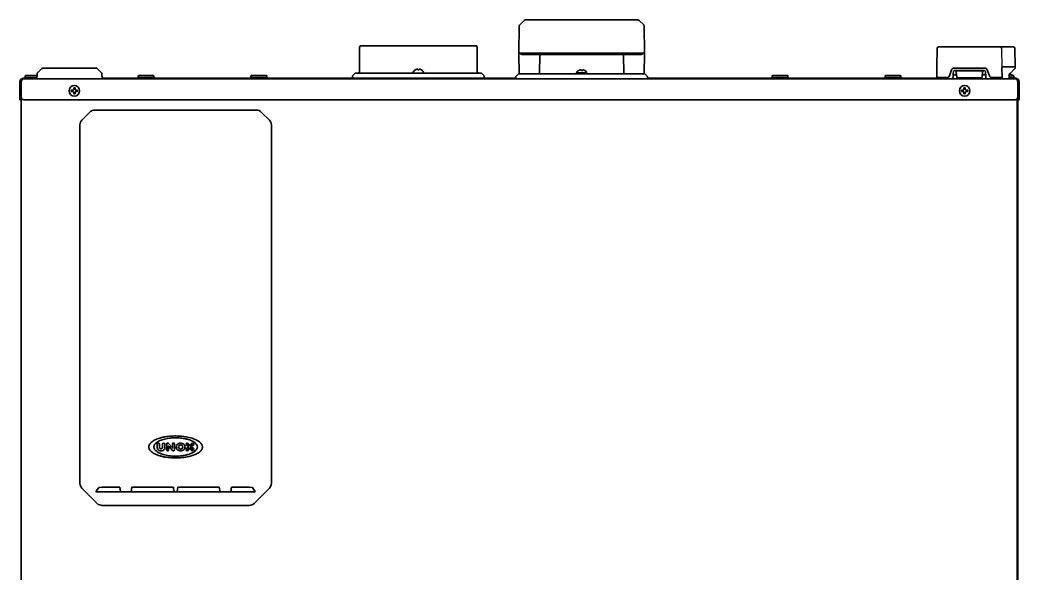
# Model space of a CAD drawing. Header units: inches. Extents: x 90 to 4161, y -506 to 3104.
# Drawn here: x 90 to 841, y 1564 to 1980 of the extents above; entities that cross this region are included whole.
import ezdxf

# ---------------------------------------------------------------- set-up
doc = ezdxf.new("R2010")
doc.units = ezdxf.units.IN
doc.layers.add('1', color=7, linetype='Continuous', true_color=0xffffff)

msp = doc.modelspace()

# ---------------------------------------------------------------- linework, layer by layer
msp.add_line((827.99, 1958.78), (828.25, 1943.74))
at = {"layer": '1', "color": 7, "linetype": 'Continuous', "lineweight": 35}
for p, q in [((469, 1979.77), (465.51, 1976.35)), ((469.7, 1980.06), (554.61, 1980.06)), ((558.8, 1976.35), (555.31, 1979.77)), ((465.21, 1975.65), (464.86, 1955.06)), ((559.46, 1955.06), (559.1, 1975.65)), ((345.1, 1959.56), (345.1, 1941.56)), ((345.1, 1959.56), (345.1, 1941.56)), ((351.2, 1960.56), (346.1, 1960.56)), ((351.2, 1960.56), (346.1, 1960.56)), ((351.2, 1960.56), (361.18, 1960.56)), ((351.2, 1960.56), (361.18, 1960.56)), ((361.18, 1960.56), (364.19, 1960.56)), ((361.18, 1960.56), (364.19, 1960.56)), ((364.19, 1960.56), (414.35, 1960.56)), ((364.19, 1960.56), (414.35, 1960.56)), ((414.35, 1960.56), (417.36, 1960.56)), ((414.35, 1960.56), (417.36, 1960.56)), ((417.36, 1960.56), (427.34, 1960.56)), ((417.36, 1960.56), (427.34, 1960.56)), ((432.44, 1960.56), (427.34, 1960.56)), ((432.44, 1960.56), (427.34, 1960.56)), ((433.44, 1941.56), (433.44, 1959.56)), ((433.44, 1941.56), (433.44, 1959.56)), ((512.16, 1955.06), (464.86, 1955.06)), ((464.86, 1955.06), (465.13, 1939.56)), ((559.46, 1955.06), (512.16, 1955.06)), ((559.18, 1939.56), (559.46, 1955.06)), ((779.62, 1958.78), (779.37, 1944.76)), ((780.62, 1959.76), (780.64, 1959.76)), ((780.64, 1959.76), (780.73, 1959.76)), ((780.76, 1959.76), (786.37, 1959.76)), ((786.37, 1959.76), (786.98, 1959.76)), ((788.93, 1959.76), (790.56, 1959.76)), ((792.37, 1959.76), (815.37, 1959.76)), ((817.19, 1959.76), (818.82, 1959.76)), ((820.76, 1959.76), (821.37, 1959.76)), ((821.37, 1959.76), (826.99, 1959.76)), ((826.99, 1959.76), (835.44, 1959.76)), ((835.44, 1959.76), (837.13, 1959.76)), ((838.13, 1958.78), (838.37, 1944.76)), ((556.64, 1954.06), (467.67, 1954.06)), ((480.65, 1954.06), (480.4, 1939.56)), ((543.91, 1939.56), (543.66, 1954.06)), ((102.37, 1935.76), (102.5, 1939.51)), ((102.79, 1940.18), (106.08, 1943.47)), ((106.79, 1943.76), (108.37, 1943.76)), ((108.37, 1943.76), (145.37, 1943.76)), ((145.37, 1943.76), (146.96, 1943.76)), ((150.95, 1940.18), (147.66, 1943.47)), ((151.24, 1939.51), (151.37, 1935.76)), ((341.48, 1939.77), (340.06, 1938.35)), ((341.48, 1939.77), (340.06, 1938.35)), ((342.18, 1940.06), (436.35, 1940.06)), ((342.18, 1940.06), (436.35, 1940.06)), ((385.27, 1940.66), (385.27, 1940.46)), ((386.97, 1942.51), (386.97, 1942.54)), ((391.57, 1942.54), (391.57, 1942.51)), ((393.27, 1940.46), (393.27, 1940.66)), ((438.48, 1938.35), (437.06, 1939.77)), ((438.48, 1938.35), (437.06, 1939.77)), ((464.36, 1939.27), (462.95, 1937.85)), ((464.36, 1939.27), (462.95, 1937.85)), ((465.07, 1939.56), (559.24, 1939.56)), ((465.07, 1939.56), (559.24, 1939.56)), ((508.16, 1940.16), (508.16, 1939.96)), ((509.86, 1942.01), (509.86, 1942.04)), ((514.46, 1942.04), (514.46, 1942.01)), ((516.16, 1939.96), (516.16, 1940.16)), ((561.36, 1937.85), (559.95, 1939.27)), ((561.36, 1937.85), (559.95, 1939.27)), ((779.37, 1936.76), (779.37, 1943.3)), ((790.49, 1942.56), (788.86, 1938.08)), ((815.37, 1943.88), (792.37, 1943.88)), ((814.94, 1942.01), (792.8, 1942.01)), ((793.84, 1941.76), (793.82, 1942.01)), ((793.84, 1941.76), (794.35, 1941.76)), ((793.9, 1941.26), (793.84, 1941.76)), ((793.98, 1940.49), (793.9, 1941.26)), ((794.31, 1937.31), (793.98, 1940.49)), ((813.4, 1941.76), (794.35, 1941.76)), ((813.4, 1941.76), (813.9, 1941.76)), ((813.77, 1940.49), (813.43, 1937.31)), ((813.85, 1941.26), (813.77, 1940.49)), ((813.9, 1941.76), (813.85, 1941.26)), ((813.9, 1941.76), (813.93, 1942.01)), ((818.88, 1938.08), (817.25, 1942.56)), ((828.25, 1943.74), (828.37, 1936.76)), ((836.32, 1944.76), (829.25, 1944.76)), ((834.66, 1940.05), (838.14, 1943.53)), ((838.37, 1944.76), (836.32, 1944.76)), ((838.37, 1944.76), (838.36, 1944.05)), ((89.57, 1933.85), (89.57, 1933.96)), ((89.57, 1933), (89.57, 1933.85)), ((89.57, 1933), (89.57, 1921.96)), ((90.37, 1933.85), (90.37, 1933.96)), ((90.37, 1933.85), (90.37, 1933)), ((90.37, 1933), (90.37, 1921.96)), ((90.37, 1932.01), (90.47, 1932.01)), ((90.47, 1933), (90.47, 1921.96)), ((90.71, 1933.96), (90.66, 1933.85)), ((91.37, 1936.26), (93.37, 1936.26)), ((91.37, 1935.76), (91.37, 1936.26)), ((91.62, 1935.76), (91.37, 1935.76)), ((91.62, 1935.76), (91.6, 1935.76)), ((91.62, 1935.76), (839.12, 1935.76)), ((93.62, 1938.26), (93.37, 1938.01)), ((102.45, 1938.01), (93.37, 1938.01)), ((93.37, 1938.01), (93.37, 1936.51)), ((93.37, 1936.51), (102.4, 1936.51)), ((93.37, 1936.51), (93.62, 1936.26)), ((102.39, 1936.26), (93.37, 1936.26)), ((102.46, 1938.26), (93.62, 1938.26)), ((151.35, 1936.26), (151.72, 1936.26)), ((151.72, 1936.26), (152.08, 1936.26)), ((287.96, 1936.26), (152.08, 1936.26)), ((178.62, 1938.26), (178.37, 1938.01)), ((190.37, 1938.01), (178.37, 1938.01)), ((178.37, 1938.01), (178.37, 1936.51)), ((178.37, 1936.51), (190.37, 1936.51)), ((178.37, 1936.51), (178.62, 1936.26)), ((190.12, 1938.26), (178.62, 1938.26)), ((190.37, 1938.01), (190.12, 1938.26)), ((190.12, 1936.26), (190.37, 1936.51)), ((190.37, 1936.51), (190.37, 1938.01)), ((263.62, 1938.26), (263.37, 1938.01)), ((275.37, 1938.01), (263.37, 1938.01)), ((263.37, 1938.01), (263.37, 1936.51)), ((263.37, 1936.51), (275.37, 1936.51)), ((263.37, 1936.51), (263.62, 1936.26)), ((275.12, 1938.26), (263.62, 1938.26)), ((275.37, 1938.01), (275.12, 1938.26)), ((275.12, 1936.26), (275.37, 1936.51)), ((275.37, 1936.51), (275.37, 1938.01)), ((287.96, 1936.26), (288.66, 1936.26)), ((288.66, 1936.26), (290.08, 1936.26)), ((290.08, 1936.26), (290.79, 1936.26)), ((339.77, 1936.26), (290.79, 1936.26)), ((339.77, 1937.65), (339.77, 1936.26)), ((339.77, 1937.65), (339.77, 1936.26)), ((339.77, 1936.26), (438.77, 1936.26)), ((339.77, 1936.26), (462.66, 1936.26)), ((438.77, 1936.26), (438.77, 1937.65)), ((438.77, 1936.26), (438.77, 1937.65)), ((462.66, 1937.15), (462.66, 1935.76)), ((462.66, 1937.15), (462.66, 1935.76)), ((639.96, 1936.26), (561.65, 1936.26)), ((561.66, 1935.76), (561.66, 1937.15)), ((561.66, 1935.76), (561.66, 1937.15)), ((639.96, 1936.26), (640.66, 1936.26)), ((640.66, 1936.26), (642.08, 1936.26)), ((642.08, 1936.26), (642.79, 1936.26)), ((778.66, 1936.26), (642.79, 1936.26)), ((655.62, 1938.26), (655.37, 1938.01)), ((655.37, 1938.01), (655.37, 1936.51)), ((667.37, 1938.01), (655.37, 1938.01)), ((655.37, 1936.51), (667.37, 1936.51)), ((655.37, 1936.51), (655.62, 1936.26)), ((667.12, 1938.26), (655.62, 1938.26)), ((667.37, 1938.01), (667.12, 1938.26)), ((667.12, 1936.26), (667.37, 1936.51)), ((667.37, 1936.51), (667.37, 1938.01)), ((740.62, 1938.26), (740.37, 1938.01)), ((740.37, 1938.01), (740.37, 1936.51)), ((752.37, 1938.01), (740.37, 1938.01)), ((740.37, 1936.51), (752.37, 1936.51)), ((740.37, 1936.51), (740.62, 1936.26)), ((752.12, 1938.26), (740.62, 1938.26)), ((752.37, 1938.01), (752.12, 1938.26)), ((752.12, 1936.26), (752.37, 1936.51)), ((752.37, 1936.51), (752.37, 1938.01)), ((778.66, 1936.26), (779.02, 1936.26)), ((779.02, 1936.26), (779.42, 1936.26)), ((779.38, 1936.5), (779.37, 1936.76)), ((786.37, 1936.76), (779.37, 1936.76)), ((786.98, 1936.76), (786.37, 1936.76)), ((791.64, 1938.76), (792.65, 1938.76)), ((794.16, 1938.76), (792.65, 1938.76)), ((795.3, 1936.42), (812.44, 1936.42)), ((815.1, 1938.76), (813.58, 1938.76)), ((815.1, 1938.76), (816.1, 1938.76)), ((821.37, 1936.76), (820.76, 1936.76)), ((828.37, 1936.76), (821.37, 1936.76)), ((828.37, 1936.76), (828.37, 1936.55)), ((833.86, 1939.02), (833.8, 1935.76)), ((833.81, 1936.51), (837.37, 1936.51)), ((837.37, 1936.26), (833.81, 1936.26)), ((837.12, 1938.26), (833.84, 1938.26)), ((837.37, 1938.01), (833.84, 1938.01)), ((833.85, 1938.73), (835.82, 1938.73)), ((837.37, 1938.01), (837.12, 1938.26)), ((837.12, 1936.26), (837.37, 1936.51)), ((837.37, 1936.51), (837.37, 1938.01)), ((839.37, 1936.26), (837.37, 1936.26)), ((839.14, 1935.76), (839.12, 1935.76)), ((839.12, 1935.76), (839.37, 1935.76)), ((839.37, 1936.26), (839.37, 1935.76)), ((840.08, 1933.85), (840.03, 1933.96)), ((840.27, 1933), (840.27, 1921.96)), ((840.27, 1932.01), (840.37, 1932.01)), ((840.37, 1933.96), (840.37, 1933.85)), ((840.37, 1933), (840.37, 1933.85)), ((840.37, 1933), (840.37, 1921.96)), ((841.17, 1933.96), (841.17, 1933.85)), ((841.17, 1933.85), (841.17, 1933)), ((841.17, 1933), (841.17, 1921.96)), ((129.97, 1929.06), (130.47, 1929.06)), ((130.47, 1924.46), (129.97, 1924.46)), ((130.47, 1929.06), (130.97, 1929.06)), ((130.97, 1924.46), (130.47, 1924.46)), ((799.77, 1929.06), (800.27, 1929.06)), ((800.27, 1924.46), (799.77, 1924.46)), ((800.27, 1929.06), (800.77, 1929.06)), ((800.77, 1924.46), (800.27, 1924.46)), ((89.57, 1919.96), (89.57, 1921.96)), ((90.37, 1919.96), (89.57, 1919.96)), ((90.37, 1921.96), (90.37, 1919.96)), ((90.37, 1205.26), (90.37, 1919.95)), ((838.27, 1919.96), (92.47, 1919.96)), ((839.87, 1920.76), (839.87, 1297.8)), ((840.37, 1919.96), (840.37, 1921.96)), ((841.17, 1919.96), (840.37, 1919.96)), ((840.37, 1919.95), (840.37, 1205.26)), ((841.17, 1919.96), (841.17, 1921.96)), ((136.13, 1904.72), (142.21, 1910.8)), ((145.75, 1912.26), (267.6, 1912.26)), ((271.13, 1910.8), (277.21, 1904.72)), ((134.67, 1901.19), (134.67, 1631.34)), ((278.67, 1901.19), (278.67, 1631.34)), ((199.93, 1661.11), (199.93, 1656.42)), ((200.86, 1661.69), (200.52, 1661.69)), ((204.24, 1658.11), (201.3, 1661.49)), ((204.33, 1661.11), (204.33, 1658.14)), ((205.21, 1661.69), (204.91, 1661.69)), ((205.79, 1656.42), (205.79, 1661.11)), ((215.79, 1661.04), (217.41, 1659.42)), ((217.38, 1660.18), (216.15, 1661.41)), ((217.41, 1659.42), (219.04, 1661.04)), ((218.67, 1661.41), (217.45, 1660.18)), ((192.85, 1660.84), (192.85, 1658.17)), ((194.56, 1658.39), (194.56, 1660.84)), ((196.91, 1660.84), (196.91, 1658.39)), ((198.62, 1658.17), (198.62, 1660.84)), ((200.52, 1655.83), (200.81, 1655.83)), ((201.4, 1656.42), (201.4, 1659.39)), ((201.48, 1659.42), (204.43, 1656.03)), ((204.87, 1655.83), (205.21, 1655.83)), ((214.77, 1660.02), (216, 1658.8)), ((216, 1658.73), (214.77, 1657.5)), ((216.75, 1658.76), (215.13, 1660.39)), ((215.13, 1657.14), (216.75, 1658.76)), ((217.41, 1658.1), (215.79, 1656.48)), ((216.15, 1656.12), (217.38, 1657.35)), ((219.04, 1656.48), (217.41, 1658.1)), ((217.45, 1657.35), (218.67, 1656.12)), ((219.7, 1660.39), (218.07, 1658.76)), ((218.07, 1658.76), (219.7, 1657.14)), ((218.83, 1658.8), (220.06, 1660.02)), ((220.06, 1657.5), (218.83, 1658.73)), ((147.72, 1616.22), (136.13, 1627.8)), ((146.76, 1625.05), (148.94, 1628.32)), ((146.76, 1625.05), (165.17, 1625.05)), ((149.24, 1628.36), (151.37, 1628.46)), ((152.07, 1628.48), (163.61, 1628.48)), ((164.61, 1628.43), (165.17, 1625.05)), ((165.17, 1625.05), (173.27, 1625.05)), ((173.27, 1625.05), (173.83, 1628.43)), ((173.27, 1625.05), (205.4, 1625.05)), ((174.83, 1628.48), (204.12, 1628.48)), ((205.12, 1628.43), (205.4, 1625.05)), ((205.4, 1625.05), (207.95, 1625.05)), ((208.23, 1628.43), (207.95, 1625.05)), ((207.95, 1625.05), (240.07, 1625.05)), ((209.23, 1628.48), (238.51, 1628.48)), ((239.51, 1628.43), (240.07, 1625.05)), ((240.07, 1625.05), (248.17, 1625.05)), ((248.17, 1625.05), (248.73, 1628.43)), ((248.17, 1625.05), (266.59, 1625.05)), ((249.73, 1628.48), (261.28, 1628.48)), ((261.97, 1628.46), (264.1, 1628.36)), ((264.41, 1628.32), (266.59, 1625.05)), ((277.21, 1627.8), (265.63, 1616.22)), ((151.25, 1614.76), (262.09, 1614.76))]:
    msp.add_line(p, q, dxfattribs=at)
for centre, radius in [((130.47, 1926.76), 4), ((800.27, 1926.76), 4), ((210.43, 1658.76), 1.59)]:
    msp.add_circle(centre, radius, dxfattribs=at)
for centre, radius, start, end in [((469.7, 1979.06), 1, 90, 134.5), ((554.61, 1979.06), 1, 45.5, 90), ((466.21, 1975.64), 1, 134.5, 179), ((558.1, 1975.64), 1, 1, 45.5), ((346.1, 1959.56), 1, 90, 180), ((346.1, 1959.56), 1, 90, 180), ((432.44, 1959.56), 1, 0, 90), ((432.44, 1959.56), 1, 0, 90), ((780.62, 1958.76), 1, 90, 179), ((826.99, 1958.76), 1, 1, 90), ((837.13, 1958.76), 1, 1, 90), ((103.5, 1939.48), 1, 135, 178), ((106.79, 1942.76), 1, 90, 135), ((146.96, 1942.76), 1, 45, 90), ((150.24, 1939.48), 1, 2, 45), ((342.18, 1939.06), 1, 90, 135), ((342.18, 1939.06), 1, 90, 135), ((343.6, 1941.56), 1.5, 270, 0), ((343.6, 1941.56), 1.5, 270, 0), ((385.67, 1940.66), 0.4, 149.69882, 180), ((385.67, 1940.46), 0.4, 180, 270), ((389.47, 1938.44), 4.8, 121.58373, 149.69882), ((389.27, 1938.76), 3.78, 90.00345, 97.60407), ((389.27, 1938.76), 3.78, 82.39595, 89.99653), ((389.07, 1938.44), 4.8, 30.30118, 58.41865), ((392.87, 1940.46), 0.4, 270, 0), ((392.87, 1940.66), 0.4, 0, 30.30118), ((434.94, 1941.56), 1.5, 180, 270), ((434.94, 1941.56), 1.5, 180, 270), ((436.35, 1939.06), 1, 45, 90), ((436.35, 1939.06), 1, 45, 90), ((465.07, 1938.56), 1, 90, 135), ((465.07, 1938.56), 1, 90, 135), ((559.24, 1938.56), 1, 45, 90), ((559.24, 1938.56), 1, 45, 90), ((829.25, 1943.76), 1, 90, 181), ((834.86, 1938.98), 1, 116.76457, 179), ((833.96, 1940.76), 1, 296.76457, 315), ((837.61, 1944.06), 0.75, 315, 359), ((92.47, 1933), 2, 155, 180), ((340.77, 1937.65), 1, 135, 180), ((340.77, 1937.65), 1, 135, 180), ((437.77, 1937.65), 1, 0, 45), ((437.77, 1937.65), 1, 0, 45), ((463.66, 1937.15), 1, 135, 180), ((463.66, 1937.15), 1, 135, 180), ((560.66, 1937.15), 1, 0, 45), ((560.66, 1937.15), 1, 0, 45), ((780.13, 1936.51), 0.75, 181, 270), ((795.3, 1937.42), 1, 186, 270), ((812.44, 1937.42), 1, 270, 354.00002), ((827.57, 1936.56), 0.8, 270, 359), ((835.82, 1937.73), 1, 31.9695, 90), ((838.27, 1933), 2, 0, 25), ((92.47, 1921.96), 2, 180, 270), ((838.27, 1921.96), 2, 270, 0), ((193.71, 1660.84), 0.854, 0, 180), ((197.76, 1660.84), 0.854, 0, 180), ((200.52, 1661.11), 0.586, 90, 180), ((200.86, 1661.11), 0.586, 40.99999, 90), ((204.91, 1661.11), 0.586, 90, 180), ((205.21, 1661.11), 0.586, 0, 90), ((215.46, 1660.72), 0.976, 45, 225), ((215.46, 1660.72), 0.466, 45, 225), ((219.37, 1660.72), 0.976, 315, 134.99999), ((219.37, 1660.72), 0.466, 315, 134.99997), ((195.05, 1658.17), 2.2, 180, 246.42182), ((195.73, 1659.74), 3.91, 246.42182, 293.57818), ((195.54, 1658.39), 0.976, 180, 262.33774), ((195.73, 1659.84), 2.44, 262.33774, 277.66226), ((195.93, 1658.39), 0.976, 277.66226, 0), ((196.42, 1658.17), 2.2, 293.57818, 0), ((200.52, 1656.42), 0.586, 180, 270), ((200.81, 1656.42), 0.586, 270, 0), ((201.45, 1659.39), 0.0488, 41.00004, 180), ((204.28, 1658.14), 0.0488, 221.00004, 0), ((204.87, 1656.42), 0.586, 220.99999, 270), ((205.21, 1656.42), 0.586, 270, 0), ((215.46, 1656.81), 0.976, 135.00001, 315), ((215.46, 1656.81), 0.466, 135.00003, 315), ((215.96, 1658.76), 0.0488, 315, 45), ((217.41, 1660.21), 0.0488, 225, 315), ((217.41, 1657.31), 0.0488, 45, 135), ((219.37, 1656.81), 0.976, 225, 45), ((218.86, 1658.76), 0.0488, 135, 225), ((219.37, 1656.81), 0.466, 225.00003, 44.99997)]:
    msp.add_arc(centre, radius, start, end, dxfattribs=at)
msp.add_ellipse((512.16, 1940.36), major_axis=(3.95, 0), ratio=0.008727, dxfattribs=at)
for centre, major_axis, ratio, start_param, end_param in [((512.16, 1939.56), (2.2, 0), 0.008727, 1.570796, 2.807111), ((512.16, 1939.56), (2.2, 0), 0.008727, 0.418715, 1.570796), ((792.8, 1941.01), (-1, 0), 1, 4.712389, 4.92927), ((814.94, 1941.01), (-0.994, 0.111), 1, 4.606666, 4.823547), ((145.75, 1907.26), (-3.54, 3.54), 0.998783, 5.498396, 6.283185), ((267.59, 1907.26), (-3.54, -3.54), 0.998783, 3.141593, 3.926382), ((139.67, 1901.18), (3.54, -3.54), 0.998783, 3.141593, 3.926382), ((273.67, 1901.18), (3.54, 3.54), 0.998783, 5.498396, 6.283185), ((139.67, 1631.34), (-3.54, -3.54), 0.998783, 5.498396, 6.283185), ((273.67, 1631.34), (-3.54, 3.54), 0.998783, 3.141593, 3.926382), ((149.93, 1628.32), (-1, 0), 0.052336, 5.481019, 6.248327), ((152.07, 1628.43), (-1, 0), 0.052336, 4.712389, 5.481019), ((163.61, 1628.43), (-1, 0), 0.052336, 3.150307, 4.712389), ((174.83, 1628.43), (-1, 0), 0.052336, 4.712389, 6.274471), ((204.12, 1628.43), (-1, 0), 0.052336, 3.14595, 4.712389), ((209.23, 1628.43), (-1, 0), 0.052336, 4.712389, 6.278828), ((238.51, 1628.43), (-1, 0), 0.052336, 3.150307, 4.712389), ((249.73, 1628.43), (-1, 0), 0.052336, 4.712389, 6.274471), ((261.28, 1628.43), (-1, 0), 0.052336, 3.943759, 4.712389), ((263.41, 1628.32), (-1, 0), 0.052336, 3.176451, 3.943759), ((151.26, 1619.76), (3.54, 3.54), 0.998783, 3.141593, 3.926382), ((262.09, 1619.76), (3.54, -3.54), 0.998783, 5.498396, 6.283185)]:
    msp.add_ellipse(centre, major_axis=major_axis, ratio=ratio, start_param=start_param, end_param=end_param, dxfattribs=at)
for points, knots in [([(465.94, 1955.04), (465.94, 1955.04), (465.95, 1955.03), (465.96, 1955.01), (465.97, 1955), (465.98, 1954.98), (465.99, 1954.97), (466, 1954.95), (466.01, 1954.94), (466.01, 1954.92), (466.02, 1954.91), (466.03, 1954.89), (466.04, 1954.88), (466.06, 1954.86), (466.07, 1954.85), (466.08, 1954.84), (466.09, 1954.82), (466.1, 1954.81), (466.11, 1954.79), (466.12, 1954.78), (466.13, 1954.77), (466.14, 1954.75), (466.15, 1954.74), (466.17, 1954.73), (466.18, 1954.72), (466.19, 1954.7), (466.2, 1954.69), (466.21, 1954.68), (466.23, 1954.67), (466.24, 1954.65), (466.25, 1954.64), (466.26, 1954.63), (466.27, 1954.62), (466.29, 1954.61), (466.3, 1954.6), (466.31, 1954.59), (466.32, 1954.58), (466.34, 1954.56), (466.35, 1954.55), (466.36, 1954.54), (466.37, 1954.53), (466.39, 1954.52), (466.4, 1954.51), (466.41, 1954.5), (466.42, 1954.49), (466.44, 1954.48), (466.45, 1954.48), (466.46, 1954.47), (466.47, 1954.46), (466.48, 1954.45), (466.5, 1954.44), (466.51, 1954.43), (466.52, 1954.42), (466.53, 1954.41), (466.55, 1954.41), (466.56, 1954.4), (466.57, 1954.39), (466.58, 1954.38), (466.6, 1954.38), (466.61, 1954.37), (466.62, 1954.36), (466.63, 1954.35), (466.64, 1954.35), (466.66, 1954.34), (466.67, 1954.33), (466.68, 1954.33), (466.69, 1954.32), (466.71, 1954.31), (466.74, 1954.3), (466.77, 1954.28), (466.81, 1954.26), (466.85, 1954.24), (466.89, 1954.23), (466.92, 1954.21), (466.96, 1954.2), (467, 1954.18), (467.04, 1954.17), (467.07, 1954.16), (467.11, 1954.15), (467.15, 1954.13), (467.19, 1954.12), (467.23, 1954.11), (467.26, 1954.11), (467.3, 1954.1), (467.34, 1954.09), (467.38, 1954.08), (467.42, 1954.08), (467.45, 1954.07), (467.49, 1954.07), (467.53, 1954.07), (467.56, 1954.06), (467.6, 1954.06), (467.64, 1954.06), (467.66, 1954.06), (467.67, 1954.06)], [0, 0, 0, 0, 0.011672, 0.023259, 0.03476, 0.046176, 0.057505, 0.068749, 0.079908, 0.09098, 0.101967, 0.112867, 0.123682, 0.134411, 0.145054, 0.155611, 0.166082, 0.176467, 0.186766, 0.196979, 0.207106, 0.217146, 0.227101, 0.23697, 0.246752, 0.256449, 0.266059, 0.275583, 0.285021, 0.294373, 0.303639, 0.312819, 0.321912, 0.33092, 0.339841, 0.348677, 0.357426, 0.36609, 0.374667, 0.383158, 0.391564, 0.399883, 0.408116, 0.416263, 0.424325, 0.4323, 0.44019, 0.447994, 0.455712, 0.463344, 0.47089, 0.478351, 0.485726, 0.493015, 0.500218, 0.507336, 0.514368, 0.521315, 0.528176, 0.534951, 0.541641, 0.548246, 0.554765, 0.561199, 0.567547, 0.573811, 0.579988, 0.586081, 0.604999, 0.623671, 0.642098, 0.660281, 0.67822, 0.695916, 0.713369, 0.73058, 0.74755, 0.76428, 0.780769, 0.79702, 0.813033, 0.828809, 0.844349, 0.859653, 0.874723, 0.88956, 0.904165, 0.918538, 0.932682, 0.946598, 0.960286, 0.973748, 0.986986, 1, 1, 1, 1]), ([(556.64, 1954.06), (556.64, 1954.06), (556.66, 1954.06), (556.67, 1954.06), (556.69, 1954.06), (556.71, 1954.06), (556.73, 1954.06), (556.75, 1954.06), (556.76, 1954.07), (556.78, 1954.07), (556.8, 1954.07), (556.82, 1954.07), (556.84, 1954.07), (556.86, 1954.07), (556.88, 1954.08), (556.89, 1954.08), (556.91, 1954.08), (556.93, 1954.08), (556.95, 1954.09), (556.97, 1954.09), (556.99, 1954.09), (557.01, 1954.1), (557.02, 1954.1), (557.04, 1954.11), (557.06, 1954.11), (557.08, 1954.11), (557.1, 1954.12), (557.12, 1954.12), (557.14, 1954.13), (557.16, 1954.13), (557.18, 1954.14), (557.19, 1954.14), (557.21, 1954.15), (557.23, 1954.16), (557.25, 1954.16), (557.27, 1954.17), (557.29, 1954.17), (557.31, 1954.18), (557.32, 1954.19), (557.34, 1954.19), (557.36, 1954.2), (557.38, 1954.21), (557.4, 1954.22), (557.42, 1954.22), (557.44, 1954.23), (557.45, 1954.24), (557.47, 1954.25), (557.49, 1954.26), (557.51, 1954.26), (557.53, 1954.27), (557.54, 1954.28), (557.56, 1954.29), (557.58, 1954.3), (557.6, 1954.31), (557.62, 1954.32), (557.63, 1954.33), (557.65, 1954.34), (557.67, 1954.35), (557.69, 1954.36), (557.7, 1954.37), (557.72, 1954.38), (557.74, 1954.39), (557.76, 1954.4), (557.78, 1954.42), (557.8, 1954.43), (557.82, 1954.44), (557.84, 1954.46), (557.86, 1954.47), (557.88, 1954.49), (557.9, 1954.5), (557.92, 1954.52), (557.94, 1954.53), (557.96, 1954.55), (557.98, 1954.57), (558, 1954.58), (558.02, 1954.6), (558.04, 1954.62), (558.06, 1954.64), (558.08, 1954.66), (558.1, 1954.68), (558.12, 1954.7), (558.14, 1954.72), (558.16, 1954.75), (558.18, 1954.77), (558.2, 1954.79), (558.22, 1954.81), (558.24, 1954.84), (558.25, 1954.86), (558.27, 1954.89), (558.29, 1954.91), (558.31, 1954.94), (558.32, 1954.96), (558.34, 1954.99), (558.35, 1955.02), (558.36, 1955.03), (558.37, 1955.04)], [0, 0, 0, 0, 0.00651, 0.01307, 0.019681, 0.026343, 0.033056, 0.03982, 0.046635, 0.053501, 0.060419, 0.067389, 0.07441, 0.081484, 0.088609, 0.095787, 0.103017, 0.1103, 0.117636, 0.125024, 0.132465, 0.139959, 0.147506, 0.155106, 0.16276, 0.170467, 0.178228, 0.186042, 0.193911, 0.201833, 0.209809, 0.217839, 0.225924, 0.234062, 0.242255, 0.250503, 0.258805, 0.267162, 0.275573, 0.28404, 0.292561, 0.301137, 0.309768, 0.318455, 0.327196, 0.335993, 0.344846, 0.353753, 0.362716, 0.371735, 0.38081, 0.38994, 0.399125, 0.408367, 0.417664, 0.42659, 0.435804, 0.445304, 0.455092, 0.465168, 0.475531, 0.486183, 0.497122, 0.50835, 0.519867, 0.531672, 0.543766, 0.556149, 0.568821, 0.581782, 0.595033, 0.608573, 0.622403, 0.636523, 0.650932, 0.665631, 0.68062, 0.695899, 0.711469, 0.727328, 0.743477, 0.759916, 0.776646, 0.793665, 0.810975, 0.828574, 0.846463, 0.864642, 0.883111, 0.90187, 0.920918, 0.940255, 0.959881, 0.979796, 1, 1, 1, 1]), ([(786.98, 1959.76), (787.14, 1959.76), (787.31, 1959.76), (787.63, 1959.76), (787.79, 1959.76), (788.12, 1959.76), (788.28, 1959.76), (788.52, 1959.76), (788.6, 1959.76), (788.72, 1959.76), (788.76, 1959.76), (788.85, 1959.76), (788.89, 1959.76), (788.93, 1959.76)], [0, 0, 0, 0, 0.25, 0.25, 0.5, 0.5, 0.75, 0.75, 0.875, 0.875, 0.9375, 0.9375, 1, 1, 1, 1]), ([(790.56, 1959.76), (790.59, 1959.76), (790.63, 1959.76), (790.71, 1959.76), (790.82, 1959.76), (790.93, 1959.76), (791.16, 1959.76), (791.31, 1959.76), (791.77, 1959.76), (792.07, 1959.76), (792.37, 1959.76)], [0, 0, 0, 0, 0.0625, 0.0625, 0.125, 0.25, 0.25, 0.5, 0.5, 1, 1, 1, 1]), ([(815.37, 1959.76), (815.67, 1959.76), (815.98, 1959.76), (816.43, 1959.76), (816.58, 1959.76), (816.81, 1959.76), (816.88, 1959.76), (817, 1959.76), (817.04, 1959.76), (817.11, 1959.76), (817.15, 1959.76), (817.19, 1959.76)], [0, 0, 0, 0, 0.5, 0.5, 0.75, 0.75, 0.875, 0.875, 0.9375, 0.9375, 1, 1, 1, 1]), ([(818.82, 1959.76), (818.86, 1959.76), (818.9, 1959.76), (818.98, 1959.76), (819.02, 1959.76), (819.14, 1959.76), (819.22, 1959.76), (819.46, 1959.76), (819.63, 1959.76), (819.95, 1959.76), (820.11, 1959.76), (820.44, 1959.76), (820.6, 1959.76), (820.76, 1959.76)], [0, 0, 0, 0, 0.0625, 0.0625, 0.125, 0.125, 0.25, 0.25, 0.5, 0.5, 0.75, 0.75, 1, 1, 1, 1]), ([(388.77, 1942.51), (388.77, 1942.63), (388.77, 1942.74), (388.77, 1942.88), (388.77, 1942.92), (388.77, 1942.99), (388.77, 1943.03), (388.77, 1943.06)], [0, 0, 0, 0, 0.5, 0.5, 0.75, 0.75, 1, 1, 1, 1]), ([(391.57, 1942.51), (391.37, 1942.63), (391.16, 1942.74), (390.83, 1942.88), (390.72, 1942.92), (390.5, 1942.99), (390.38, 1943.03), (390.27, 1943.06)], [0, 0, 0, 0, 0.5, 0.5, 0.75, 0.75, 1, 1, 1, 1]), ([(508.16, 1939.95), (508.16, 1939.92), (508.16, 1939.86), (508.2, 1939.76), (508.27, 1939.67), (508.34, 1939.62), (508.4, 1939.59), (508.43, 1939.58), (508.44, 1939.58)], [0, 0, 0, 0, 0.135651, 0.390433, 0.598157, 0.774684, 0.921362, 1, 1, 1, 1]), ([(509.87, 1942.02), (509.72, 1941.94), (509.31, 1941.69), (508.74, 1941.14), (508.37, 1940.64), (508.21, 1940.36)], [0, 0, 0, 0, 0.20891, 0.604427, 1, 1, 1, 1]), ([(511.66, 1942.03), (511.66, 1942.15), (511.66, 1942.26), (511.66, 1942.39), (511.66, 1942.43), (511.66, 1942.5), (511.66, 1942.54), (511.66, 1942.57)], [0, 0, 0, 0, 0.5, 0.5, 0.75, 0.75, 1, 1, 1, 1]), ([(514.46, 1942.01), (514.25, 1942.14), (514.04, 1942.24), (513.72, 1942.38), (513.61, 1942.42), (513.38, 1942.5), (513.27, 1942.53), (513.16, 1942.56)], [0, 0, 0, 0, 0.5, 0.5, 0.75, 0.75, 1, 1, 1, 1]), ([(516.1, 1940.36), (515.94, 1940.64), (515.57, 1941.14), (515, 1941.69), (514.59, 1941.94), (514.44, 1942.02)], [0, 0, 0, 0, 0.394932, 0.789806, 1, 1, 1, 1]), ([(792.37, 1943.88), (791.96, 1943.88), (791.56, 1943.75), (790.89, 1943.28), (790.63, 1942.95), (790.49, 1942.56)], [0, 0, 0, 0, 0.5, 0.5, 1, 1, 1, 1]), ([(791.81, 1941.08), (791.76, 1940.35), (791.7, 1939.62), (791.6, 1938.15), (791.55, 1937.42), (791.5, 1936.69)], [0, 0, 0, 0, 0.5, 0.5, 1, 1, 1, 1]), ([(792.59, 1941.99), (792.54, 1941.98), (792.48, 1941.96), (792.41, 1941.93), (792.39, 1941.92), (792.34, 1941.9), (792.31, 1941.88), (792.24, 1941.84), (792.2, 1941.81), (792.14, 1941.76), (792.12, 1941.74), (792.08, 1941.7), (792.06, 1941.68), (792.01, 1941.62), (791.98, 1941.58), (791.94, 1941.51), (791.92, 1941.49), (791.91, 1941.45), (791.9, 1941.44), (791.89, 1941.42), (791.88, 1941.4), (791.86, 1941.34), (791.84, 1941.29), (791.82, 1941.19), (791.81, 1941.13), (791.81, 1941.08)], [0, 0, 0, 0, 0.125, 0.125, 0.1875, 0.1875, 0.25, 0.25, 0.375, 0.375, 0.4375, 0.4375, 0.5, 0.5, 0.625, 0.625, 0.6875, 0.6875, 0.71875, 0.71875, 0.75, 0.75, 0.875, 0.875, 1, 1, 1, 1]), ([(815.94, 1941.08), (815.93, 1941.13), (815.92, 1941.19), (815.91, 1941.27), (815.9, 1941.29), (815.88, 1941.34), (815.87, 1941.37), (815.84, 1941.44), (815.82, 1941.49), (815.78, 1941.56), (815.76, 1941.58), (815.73, 1941.62), (815.71, 1941.64), (815.66, 1941.71), (815.62, 1941.74), (815.56, 1941.79), (815.54, 1941.81), (815.51, 1941.83), (815.5, 1941.84), (815.47, 1941.86), (815.46, 1941.86), (815.4, 1941.9), (815.31, 1941.94), (815.21, 1941.98), (815.15, 1941.99)], [0, 0, 0, 0, 0.125, 0.125, 0.1875, 0.1875, 0.25, 0.25, 0.375, 0.375, 0.4375, 0.4375, 0.5, 0.5, 0.625, 0.625, 0.6875, 0.6875, 0.71875, 0.71875, 0.75, 0.75, 0.875, 1, 1, 1, 1]), ([(817.25, 1942.56), (817.11, 1942.95), (816.85, 1943.28), (816.18, 1943.75), (815.78, 1943.88), (815.37, 1943.88)], [0, 0, 0, 0, 0.5, 0.5, 1, 1, 1, 1]), ([(816.24, 1936.69), (816.19, 1937.42), (816.14, 1938.15), (816.04, 1939.62), (815.99, 1940.35), (815.94, 1941.08)], [0, 0, 0, 0, 0.5, 0.5, 1, 1, 1, 1]), ([(91.22, 1935.76), (91, 1935.74), (90.78, 1935.68), (90.38, 1935.48), (90.2, 1935.34), (89.9, 1935.02), (89.78, 1934.82), (89.61, 1934.41), (89.57, 1934.18), (89.57, 1933.96)], [0, 0, 0, 0, 0.25, 0.25, 0.5, 0.5, 0.75, 0.75, 1, 1, 1, 1]), ([(91.04, 1934.9), (91, 1934.89), (90.97, 1934.88), (90.88, 1934.83), (90.82, 1934.8), (90.72, 1934.73), (90.68, 1934.68), (90.59, 1934.59), (90.56, 1934.54), (90.49, 1934.44), (90.46, 1934.38), (90.42, 1934.27), (90.4, 1934.21), (90.38, 1934.09), (90.37, 1934.02), (90.37, 1933.96)], [0, 0, 0, 0, 0.092302, 0.092302, 0.243585, 0.243585, 0.394868, 0.394868, 0.546151, 0.546151, 0.697434, 0.697434, 0.848717, 0.848717, 1, 1, 1, 1]), ([(91.6, 1935.76), (91.56, 1935.75), (91.52, 1935.73), (91.45, 1935.67), (91.41, 1935.63), (91.34, 1935.53), (91.3, 1935.47), (91.23, 1935.34), (91.19, 1935.26), (91.12, 1935.1), (91.08, 1935.01), (91.01, 1934.82), (90.97, 1934.72), (90.9, 1934.51), (90.86, 1934.4), (90.79, 1934.18), (90.75, 1934.07), (90.71, 1933.96)], [0, 0, 0, 0, 0.125, 0.125, 0.25, 0.25, 0.375, 0.375, 0.5, 0.5, 0.625, 0.625, 0.75, 0.75, 0.875, 0.875, 1, 1, 1, 1]), ([(791.5, 1936.69), (791.5, 1936.68), (791.5, 1936.68), (791.5, 1936.66), (791.49, 1936.64), (791.49, 1936.61), (791.48, 1936.57), (791.48, 1936.54), (791.46, 1936.48), (791.45, 1936.45), (791.43, 1936.39), (791.42, 1936.36), (791.38, 1936.28), (791.35, 1936.22), (791.3, 1936.16), (791.29, 1936.15), (791.27, 1936.13), (791.26, 1936.11), (791.23, 1936.08), (791.21, 1936.06), (791.14, 1935.99), (791.09, 1935.95), (791.01, 1935.9), (790.99, 1935.89), (790.93, 1935.86), (790.87, 1935.83), (790.81, 1935.81), (790.77, 1935.8), (790.75, 1935.79), (790.72, 1935.79), (790.71, 1935.78), (790.63, 1935.77), (790.57, 1935.76), (790.5, 1935.76)], [0, 0, 0, 0, 0.015625, 0.015625, 0.03125, 0.0625, 0.0625, 0.125, 0.125, 0.1875, 0.1875, 0.25, 0.25, 0.375, 0.375, 0.40625, 0.40625, 0.4375, 0.4375, 0.5, 0.5, 0.625, 0.625, 0.6875, 0.6875, 0.75, 0.8125, 0.8125, 0.84375, 0.84375, 0.875, 0.875, 1, 1, 1, 1]), ([(817.24, 1935.76), (817.18, 1935.76), (817.11, 1935.77), (817.04, 1935.78), (817.02, 1935.79), (816.99, 1935.79), (816.98, 1935.8), (816.93, 1935.81), (816.87, 1935.83), (816.81, 1935.86), (816.76, 1935.89), (816.73, 1935.9), (816.65, 1935.95), (816.6, 1935.99), (816.53, 1936.05), (816.51, 1936.08), (816.48, 1936.11), (816.47, 1936.12), (816.45, 1936.15), (816.44, 1936.16), (816.4, 1936.22), (816.36, 1936.28), (816.32, 1936.36), (816.31, 1936.39), (816.29, 1936.45), (816.28, 1936.48), (816.27, 1936.54), (816.26, 1936.57), (816.25, 1936.61), (816.25, 1936.64), (816.25, 1936.66), (816.24, 1936.68), (816.24, 1936.68), (816.24, 1936.69)], [0, 0, 0, 0, 0.125, 0.125, 0.15625, 0.15625, 0.1875, 0.1875, 0.25, 0.3125, 0.3125, 0.375, 0.375, 0.5, 0.5, 0.5625, 0.5625, 0.59375, 0.59375, 0.625, 0.625, 0.75, 0.75, 0.8125, 0.8125, 0.875, 0.875, 0.9375, 0.9375, 0.96875, 0.984375, 0.984375, 1, 1, 1, 1]), ([(820.76, 1936.76), (820.35, 1936.76), (819.95, 1936.89), (819.28, 1937.36), (819.02, 1937.69), (818.88, 1938.08)], [0, 0, 0, 0, 0.5, 0.5, 1, 1, 1, 1]), ([(840.03, 1933.96), (839.99, 1934.07), (839.96, 1934.18), (839.88, 1934.4), (839.85, 1934.51), (839.77, 1934.72), (839.73, 1934.82), (839.66, 1935.01), (839.62, 1935.1), (839.55, 1935.26), (839.51, 1935.34), (839.44, 1935.47), (839.4, 1935.53), (839.33, 1935.63), (839.29, 1935.67), (839.22, 1935.73), (839.18, 1935.75), (839.14, 1935.76)], [0, 0, 0, 0, 0.125, 0.125, 0.25, 0.25, 0.375, 0.375, 0.5, 0.5, 0.625, 0.625, 0.75, 0.75, 0.875, 0.875, 1, 1, 1, 1]), ([(841.17, 1933.96), (841.17, 1934.18), (841.13, 1934.41), (840.97, 1934.82), (840.85, 1935.02), (840.54, 1935.34), (840.36, 1935.48), (839.96, 1935.68), (839.74, 1935.74), (839.52, 1935.76)], [0, 0, 0, 0, 0.25, 0.25, 0.5, 0.5, 0.75, 0.75, 1, 1, 1, 1]), ([(840.37, 1933.96), (840.37, 1934.02), (840.37, 1934.09), (840.34, 1934.21), (840.33, 1934.27), (840.28, 1934.38), (840.25, 1934.44), (840.19, 1934.54), (840.15, 1934.59), (840.07, 1934.68), (840.02, 1934.73), (839.92, 1934.8), (839.87, 1934.83), (839.78, 1934.88), (839.74, 1934.89), (839.71, 1934.9)], [0, 0, 0, 0, 0.151283, 0.151283, 0.302566, 0.302566, 0.453849, 0.453849, 0.605132, 0.605132, 0.756415, 0.756415, 0.907698, 0.907698, 1, 1, 1, 1]), ([(128.17, 1927.26), (128.37, 1927.26), (128.58, 1927.26), (128.91, 1927.26), (129.02, 1927.26), (129.24, 1927.26), (129.36, 1927.26), (129.47, 1927.26)], [0, 0, 0, 0, 0.5, 0.5, 0.75, 0.75, 1, 1, 1, 1]), ([(129.97, 1924.46), (129.97, 1924.66), (129.97, 1924.87), (129.97, 1925.2), (129.97, 1925.31), (129.97, 1925.53), (129.97, 1925.65), (129.97, 1925.76)], [0, 0, 0, 0, 0.5, 0.5, 0.75, 0.75, 1, 1, 1, 1]), ([(130.97, 1929.06), (130.97, 1928.86), (130.97, 1928.65), (130.97, 1928.32), (130.97, 1928.21), (130.97, 1927.99), (130.97, 1927.88), (130.97, 1927.76)], [0, 0, 0, 0, 0.5, 0.5, 0.75, 0.75, 1, 1, 1, 1]), ([(132.77, 1926.26), (132.57, 1926.26), (132.36, 1926.26), (132.03, 1926.26), (131.92, 1926.26), (131.7, 1926.26), (131.59, 1926.26), (131.47, 1926.26)], [0, 0, 0, 0, 0.5, 0.5, 0.75, 0.75, 1, 1, 1, 1]), ([(797.97, 1927.26), (798.17, 1927.26), (798.38, 1927.26), (798.71, 1927.26), (798.82, 1927.26), (799.04, 1927.26), (799.16, 1927.26), (799.27, 1927.26)], [0, 0, 0, 0, 0.5, 0.5, 0.75, 0.75, 1, 1, 1, 1]), ([(799.77, 1924.46), (799.77, 1924.66), (799.77, 1924.87), (799.77, 1925.2), (799.77, 1925.31), (799.77, 1925.53), (799.77, 1925.65), (799.77, 1925.76)], [0, 0, 0, 0, 0.5, 0.5, 0.75, 0.75, 1, 1, 1, 1]), ([(800.77, 1929.06), (800.77, 1928.86), (800.77, 1928.65), (800.77, 1928.32), (800.77, 1928.21), (800.77, 1927.99), (800.77, 1927.88), (800.77, 1927.76)], [0, 0, 0, 0, 0.5, 0.5, 0.75, 0.75, 1, 1, 1, 1]), ([(802.57, 1926.26), (802.37, 1926.26), (802.16, 1926.26), (801.83, 1926.26), (801.72, 1926.26), (801.5, 1926.26), (801.39, 1926.26), (801.27, 1926.26)], [0, 0, 0, 0, 0.5, 0.5, 0.75, 0.75, 1, 1, 1, 1]), ([(206.67, 1667.03), (206.41, 1667.03), (205.28, 1667.02), (203.33, 1666.93), (200.89, 1666.7), (198.98, 1666.42), (197.56, 1666.14), (196.58, 1665.93), (195.62, 1665.69), (194.38, 1665.33), (192.86, 1664.82), (191.14, 1664.08), (189.6, 1663.23), (188.29, 1662.25), (187.01, 1660.9), (186.47, 1659.59), (186.47, 1658.76)], [0, 0, 0, 0, 0.033335, 0.145917, 0.251541, 0.348807, 0.394053, 0.436976, 0.478837, 0.520775, 0.603982, 0.684692, 0.760911, 0.830895, 0.893647, 1, 1, 1, 1]), ([(190.3, 1658.76), (190.3, 1659.02), (190.38, 1659.57), (190.88, 1660.76), (192.34, 1662.27), (195.02, 1663.74), (198.64, 1664.88), (202.64, 1665.53), (205.39, 1665.67), (206.67, 1665.67)], [0, 0, 0, 0, 0.040839, 0.086559, 0.202268, 0.362209, 0.565935, 0.797654, 1, 1, 1, 1]), ([(226.87, 1658.76), (226.87, 1659.07), (226.78, 1659.73), (226.15, 1661.17), (224.34, 1662.97), (221.04, 1664.72), (216.58, 1666.09), (211.65, 1666.86), (208.25, 1667.03), (206.67, 1667.03)], [0, 0, 0, 0, 0.039878, 0.0847, 0.199189, 0.358922, 0.563349, 0.796366, 1, 1, 1, 1]), ([(206.67, 1665.67), (206.88, 1665.67), (207.8, 1665.66), (209.38, 1665.59), (211.36, 1665.4), (212.9, 1665.16), (214.05, 1664.93), (214.85, 1664.75), (215.62, 1664.55), (216.63, 1664.25), (217.86, 1663.82), (219.26, 1663.21), (220.85, 1662.29), (222.43, 1660.98), (223.04, 1659.45), (223.04, 1658.76)], [0, 0, 0, 0, 0.033137, 0.14506, 0.250089, 0.346848, 0.391878, 0.43461, 0.476302, 0.51809, 0.601078, 0.681714, 0.758061, 0.891333, 1, 1, 1, 1]), ([(213.73, 1658.76), (213.73, 1659.14), (213.55, 1659.92), (212.8, 1660.87), (211.7, 1661.5), (210.43, 1661.72), (209.16, 1661.5), (208.06, 1660.87), (207.32, 1659.92), (207.14, 1659.14), (207.14, 1658.76)], [0, 0, 0, 0, 0.117152, 0.239047, 0.367351, 0.5, 0.632649, 0.760953, 0.882848, 1, 1, 1, 1]), ([(186.47, 1658.76), (186.47, 1657.94), (187.01, 1656.62), (188.29, 1655.28), (189.6, 1654.3), (191.14, 1653.44), (192.86, 1652.7), (194.38, 1652.19), (195.62, 1651.84), (196.58, 1651.6), (197.56, 1651.38), (198.98, 1651.11), (200.89, 1650.82), (203.33, 1650.59), (205.28, 1650.51), (206.41, 1650.5), (206.67, 1650.5)], [0, 0, 0, 0, 0.106353, 0.169105, 0.239089, 0.315308, 0.396018, 0.479225, 0.521163, 0.563024, 0.605947, 0.651193, 0.748459, 0.854083, 0.966665, 1, 1, 1, 1]), ([(206.67, 1651.86), (205.39, 1651.86), (202.64, 1651.99), (198.64, 1652.64), (195.02, 1653.79), (192.34, 1655.26), (190.88, 1656.76), (190.38, 1657.95), (190.3, 1658.5), (190.3, 1658.76)], [0, 0, 0, 0, 0.202346, 0.434065, 0.637791, 0.797732, 0.913441, 0.959161, 1, 1, 1, 1]), ([(206.67, 1650.5), (208.25, 1650.5), (211.65, 1650.66), (216.58, 1651.44), (221.04, 1652.81), (224.34, 1654.56), (226.15, 1656.36), (226.78, 1657.79), (226.87, 1658.45), (226.87, 1658.76)], [0, 0, 0, 0, 0.203634, 0.436651, 0.641078, 0.800811, 0.9153, 0.960122, 1, 1, 1, 1]), ([(223.04, 1658.76), (223.04, 1658.08), (222.43, 1656.55), (220.85, 1655.24), (219.26, 1654.32), (217.86, 1653.7), (216.63, 1653.27), (215.62, 1652.98), (214.85, 1652.78), (214.05, 1652.59), (212.9, 1652.37), (211.36, 1652.13), (209.38, 1651.93), (207.8, 1651.86), (206.88, 1651.86), (206.67, 1651.86)], [0, 0, 0, 0, 0.108667, 0.241939, 0.318286, 0.398922, 0.48191, 0.523698, 0.56539, 0.608122, 0.653152, 0.749911, 0.85494, 0.966863, 1, 1, 1, 1]), ([(207.14, 1658.76), (207.14, 1658.39), (207.32, 1657.61), (208.06, 1656.65), (209.16, 1656.03), (210.43, 1655.81), (211.7, 1656.03), (212.8, 1656.65), (213.55, 1657.61), (213.73, 1658.39), (213.73, 1658.76)], [0, 0, 0, 0, 0.117152, 0.239047, 0.367351, 0.5, 0.632649, 0.760953, 0.882848, 1, 1, 1, 1]), ([(146.8, 1625.12), (146.82, 1625.09), (146.84, 1625.07), (146.86, 1625.05), (146.87, 1625.04), (146.87, 1625.04)], [0, 0, 0, 0, 0.824749, 0.824749, 1, 1, 1, 1]), ([(266.47, 1625.04), (266.48, 1625.05), (266.48, 1625.05), (266.51, 1625.07), (266.53, 1625.1), (266.54, 1625.12)], [0, 0, 0, 0, 0.148926, 0.148926, 1, 1, 1, 1])]:
    msp.add_open_spline(points, degree=3, knots=knots, dxfattribs=at)
for points, degree in [([(388.27, 1943.06), (388.21, 1943.04), (388.11, 1943.01), (387.94, 1942.96), (387.79, 1942.91), (387.63, 1942.85), (387.48, 1942.78), (387.32, 1942.7), (387.16, 1942.62), (387.03, 1942.55), (386.97, 1942.51)], 3), ([(388.77, 1943.06), (388.74, 1943.06), (388.7, 1943.07), (388.63, 1943.07), (388.55, 1943.07), (388.48, 1943.07), (388.41, 1943.07), (388.34, 1943.07), (388.29, 1943.06), (388.27, 1943.06)], 3), ([(390.27, 1943.06), (390.24, 1943.06), (390.19, 1943.07), (390.12, 1943.07), (390.05, 1943.07), (389.98, 1943.07), (389.91, 1943.07), (389.84, 1943.07), (389.79, 1943.06), (389.77, 1943.06)], 3), ([(389.77, 1943.06), (389.77, 1943.04), (389.77, 1943.01), (389.77, 1942.96), (389.77, 1942.91), (389.77, 1942.85), (389.77, 1942.78), (389.77, 1942.7), (389.77, 1942.62), (389.77, 1942.55), (389.77, 1942.51)], 3), ([(511.16, 1942.56), (511.1, 1942.55), (510.99, 1942.52), (510.83, 1942.47), (510.67, 1942.41), (510.52, 1942.35), (510.37, 1942.28), (510.21, 1942.21), (510.04, 1942.12), (509.92, 1942.05), (509.86, 1942.01)], 3), ([(511.66, 1942.57), (511.63, 1942.57), (511.58, 1942.57), (511.5, 1942.58), (511.43, 1942.58), (511.36, 1942.58), (511.29, 1942.58), (511.22, 1942.57), (511.18, 1942.56), (511.16, 1942.56)], 3), ([(512.66, 1942.03), (512.49, 1942.05), (512.16, 1942.07), (511.82, 1942.05), (511.66, 1942.03)], 3), ([(513.16, 1942.56), (513.13, 1942.56), (513.08, 1942.57), (513.01, 1942.58), (512.94, 1942.58), (512.87, 1942.58), (512.8, 1942.58), (512.73, 1942.57), (512.68, 1942.57), (512.66, 1942.57)], 3), ([(512.66, 1942.57), (512.66, 1942.55), (512.66, 1942.52), (512.66, 1942.47), (512.66, 1942.42), (512.66, 1942.36), (512.66, 1942.29), (512.66, 1942.22), (512.66, 1942.14), (512.66, 1942.07), (512.66, 1942.03)], 3), ([(779.37, 1943.3), (779.37, 1944.23), (779.37, 1944.76), (779.37, 1944.76)], 3), ([(90.37, 1933.96), (89.57, 1933.96)], 1), ([(91.37, 1935.76), (91.32, 1935.76), (91.27, 1935.76), (91.22, 1935.76)], 3), ([(788.86, 1938.08), (788.58, 1937.3), (787.81, 1936.76), (786.98, 1936.76)], 3), ([(839.52, 1935.76), (839.47, 1935.76), (839.42, 1935.76), (839.37, 1935.76)], 3), ([(840.37, 1933.96), (841.17, 1933.96)], 1), ([(128.17, 1926.26), (128.17, 1926.43), (128.17, 1926.76), (128.17, 1927.09), (128.17, 1927.26)], 3), ([(129.47, 1926.26), (129.42, 1926.26), (129.31, 1926.26), (129.15, 1926.26), (128.99, 1926.26), (128.83, 1926.26), (128.68, 1926.26), (128.52, 1926.26), (128.36, 1926.26), (128.24, 1926.26), (128.17, 1926.26)], 3), ([(129.47, 1927.26), (129.5, 1927.29), (129.55, 1927.34), (129.62, 1927.41), (129.69, 1927.48), (129.76, 1927.55), (129.83, 1927.62), (129.9, 1927.69), (129.95, 1927.74), (129.97, 1927.76)], 3), ([(129.97, 1925.76), (129.95, 1925.79), (129.9, 1925.83), (129.83, 1925.9), (129.76, 1925.98), (129.69, 1926.05), (129.61, 1926.12), (129.54, 1926.19), (129.5, 1926.24), (129.47, 1926.26)], 3), ([(129.97, 1927.76), (129.97, 1927.82), (129.97, 1927.92), (129.97, 1928.09), (129.97, 1928.24), (129.97, 1928.4), (129.97, 1928.55), (129.97, 1928.71), (129.97, 1928.87), (129.97, 1929), (129.97, 1929.06)], 3), ([(130.97, 1927.76), (130.99, 1927.74), (131.04, 1927.69), (131.11, 1927.62), (131.19, 1927.55), (131.26, 1927.48), (131.33, 1927.4), (131.4, 1927.33), (131.45, 1927.29), (131.47, 1927.26)], 3), ([(131.47, 1926.26), (131.45, 1926.24), (131.39, 1926.18), (131.32, 1926.11), (131.25, 1926.04), (131.18, 1925.97), (131.11, 1925.9), (131.04, 1925.83), (130.99, 1925.78), (130.97, 1925.76)], 3), ([(130.97, 1925.76), (130.97, 1925.71), (130.97, 1925.6), (130.97, 1925.44), (130.97, 1925.28), (130.97, 1925.12), (130.97, 1924.97), (130.97, 1924.81), (130.97, 1924.65), (130.97, 1924.53), (130.97, 1924.46)], 3), ([(131.47, 1927.26), (131.53, 1927.26), (131.63, 1927.26), (131.8, 1927.26), (131.95, 1927.26), (132.11, 1927.26), (132.26, 1927.26), (132.42, 1927.26), (132.58, 1927.26), (132.71, 1927.26), (132.77, 1927.26)], 3), ([(132.77, 1927.26), (132.77, 1927.09), (132.77, 1926.76), (132.77, 1926.43), (132.77, 1926.26)], 3), ([(797.97, 1926.26), (797.97, 1926.43), (797.97, 1926.76), (797.97, 1927.09), (797.97, 1927.26)], 3), ([(799.27, 1926.26), (799.22, 1926.26), (799.11, 1926.26), (798.95, 1926.26), (798.79, 1926.26), (798.63, 1926.26), (798.48, 1926.26), (798.32, 1926.26), (798.16, 1926.26), (798.04, 1926.26), (797.97, 1926.26)], 3), ([(799.27, 1927.26), (799.3, 1927.29), (799.35, 1927.34), (799.42, 1927.41), (799.49, 1927.48), (799.56, 1927.55), (799.63, 1927.62), (799.7, 1927.69), (799.75, 1927.74), (799.77, 1927.76)], 3), ([(799.77, 1925.76), (799.75, 1925.79), (799.7, 1925.83), (799.63, 1925.9), (799.56, 1925.98), (799.49, 1926.05), (799.41, 1926.12), (799.34, 1926.19), (799.3, 1926.24), (799.27, 1926.26)], 3), ([(799.77, 1927.76), (799.77, 1927.82), (799.77, 1927.92), (799.77, 1928.09), (799.77, 1928.24), (799.77, 1928.4), (799.77, 1928.55), (799.77, 1928.71), (799.77, 1928.87), (799.77, 1929), (799.77, 1929.06)], 3), ([(800.77, 1927.76), (800.79, 1927.74), (800.84, 1927.69), (800.91, 1927.62), (800.99, 1927.55), (801.06, 1927.48), (801.13, 1927.4), (801.2, 1927.33), (801.25, 1927.29), (801.27, 1927.26)], 3), ([(801.27, 1926.26), (801.25, 1926.24), (801.19, 1926.18), (801.12, 1926.11), (801.05, 1926.04), (800.98, 1925.97), (800.91, 1925.9), (800.84, 1925.83), (800.79, 1925.78), (800.77, 1925.76)], 3), ([(800.77, 1925.76), (800.77, 1925.71), (800.77, 1925.6), (800.77, 1925.44), (800.77, 1925.28), (800.77, 1925.12), (800.77, 1924.97), (800.77, 1924.81), (800.77, 1924.65), (800.77, 1924.53), (800.77, 1924.46)], 3), ([(801.27, 1927.26), (801.33, 1927.26), (801.43, 1927.26), (801.6, 1927.26), (801.75, 1927.26), (801.91, 1927.26), (802.06, 1927.26), (802.22, 1927.26), (802.38, 1927.26), (802.51, 1927.26), (802.57, 1927.26)], 3), ([(802.57, 1927.26), (802.57, 1927.09), (802.57, 1926.76), (802.57, 1926.43), (802.57, 1926.26)], 3)]:
    msp.add_open_spline(points, degree=degree, dxfattribs=at)

doc.saveas('drawing.dxf')
